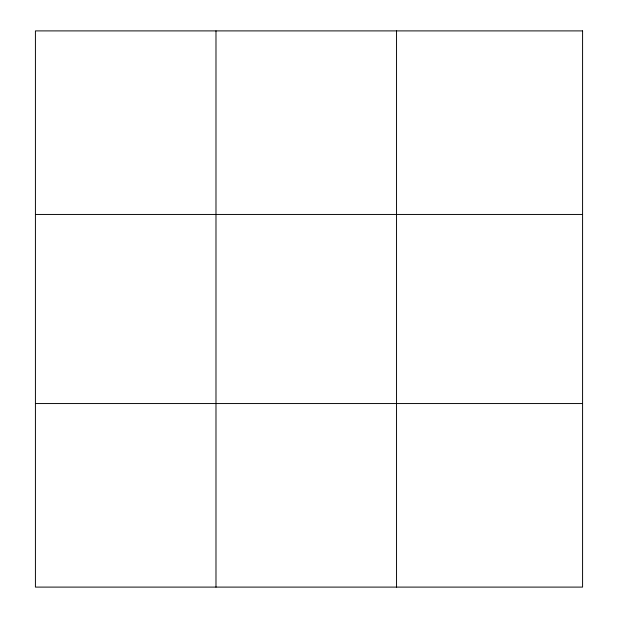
<?xml version="1.0" encoding="UTF-8"?>
<svg xmlns="http://www.w3.org/2000/svg" width="618" height="618" viewBox="0 0 618 618"><rect width="100%" height="100%" fill="white"/><g stroke="black" fill="none" stroke-linecap="round" stroke-linejoin="round"><path stroke-width="0.93" d="M215.983 30.9L215.983 587.1M396.547 30.9L396.547 587.1M35.419 214.446L582.581 214.446M35.419 403.554L582.581 403.554M582.581 30.9L582.581 587.1L35.419 587.1L35.419 30.9L582.581 30.9"/></g></svg>
